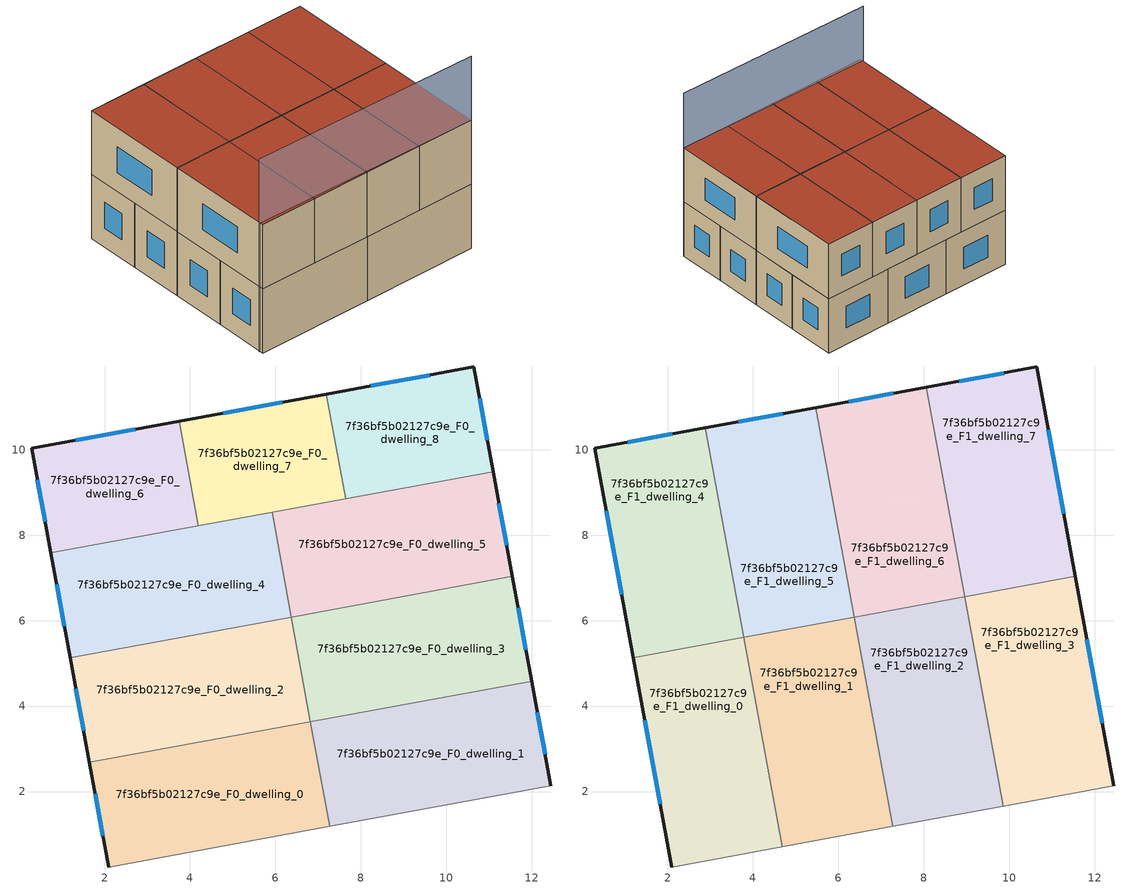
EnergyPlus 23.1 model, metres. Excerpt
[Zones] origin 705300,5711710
7f36bf5b02127c9e_F0_dwelling_0
 floor ground (EU_floor_Construction): 6.82,3.63 7.27,1.18 2.1,0.23 1.65,2.68 z0
 wall outside (EU_wall_Construction): 1.65,2.68 2.1,0.23 z0:3
 wall to 7f36bf5b02127c9e_F0_dwelling_1 (EU_wall_Construction): 7.27,1.18 6.82,3.63 z0:3
 wall adiabatic (EU_wall_Construction): 2.1,0.23 7.27,1.18 z0:3
 wall to 7f36bf5b02127c9e_F0_dwelling_2 (EU_wall_Construction): 6.82,3.63 1.65,2.68 z0:3
 window (EU_Window_Construction): 1.78,1.95 1.96,0.97 z0.9:2.1
7f36bf5b02127c9e_F0_dwelling_1
 floor ground (EU_floor_Construction): 12,4.58 12.45,2.13 7.27,1.18 6.82,3.63 z0
 wall outside (EU_wall_Construction): 12.45,2.13 12,4.58 z0:3
 wall adiabatic (EU_wall_Construction): 7.27,1.18 12.45,2.13 z0:3
 wall to 7f36bf5b02127c9e_F0_dwelling_3 (EU_wall_Construction): 12,4.58 6.82,3.63 z0:3
 window (EU_Window_Construction): 12.31,2.87 12.13,3.85 z0.9:2.1
7f36bf5b02127c9e_F0_dwelling_2
 floor ground (EU_floor_Construction): 6.37,6.09 6.82,3.63 1.65,2.68 1.2,5.13 z0
 wall outside (EU_wall_Construction): 1.2,5.13 1.65,2.68 z0:3
 wall to 7f36bf5b02127c9e_F0_dwelling_3 (EU_wall_Construction): 6.82,3.63 6.37,6.09 z0:3
 wall to 7f36bf5b02127c9e_F0_dwelling_4 (EU_wall_Construction): 6.37,6.09 1.2,5.13 z0:3
 window (EU_Window_Construction): 1.33,4.4 1.51,3.42 z0.9:2.1
7f36bf5b02127c9e_F0_dwelling_3
 floor ground (EU_floor_Construction): 11.55,7.04 12,4.58 6.82,3.63 6.37,6.09 z0
 wall outside (EU_wall_Construction): 12,4.58 11.55,7.04 z0:3
 wall to 7f36bf5b02127c9e_F0_dwelling_5 (EU_wall_Construction): 11.55,7.04 6.37,6.09 z0:3
 window (EU_Window_Construction): 11.86,5.32 11.68,6.3 z0.9:2.1
 ceiling adiabatic (EU_roof_Construction): 12,4.58 9.41,4.11 8.96,6.56 11.55,7.04 6.37,6.09 6.82,3.63 z3
7f36bf5b02127c9e_F0_dwelling_4
 floor ground (EU_floor_Construction): 5.92,8.54 6.37,6.09 1.2,5.13 0.75,7.59 z0
 wall outside (EU_wall_Construction): 0.75,7.59 1.2,5.13 z0:3
 wall to 7f36bf5b02127c9e_F0_dwelling_5 (EU_wall_Construction): 6.37,6.09 5.92,8.54 z0:3
 wall to 7f36bf5b02127c9e_F0_dwelling_6 (EU_wall_Construction): 4.2,8.22 0.75,7.59 z0:3
 wall to 7f36bf5b02127c9e_F0_dwelling_7 (EU_wall_Construction): 5.92,8.54 4.2,8.22 z0:3
 window (EU_Window_Construction): 0.88,6.85 1.06,5.87 z0.9:2.1
7f36bf5b02127c9e_F0_dwelling_5
 floor ground (EU_floor_Construction): 11.1,9.49 11.55,7.04 6.37,6.09 5.92,8.54 z0
 wall outside (EU_wall_Construction): 11.55,7.04 11.1,9.49 z0:3
 wall to 7f36bf5b02127c9e_F0_dwelling_8 (EU_wall_Construction): 11.1,9.49 7.65,8.85 z0:3
 wall to 7f36bf5b02127c9e_F0_dwelling_7 (EU_wall_Construction): 7.65,8.85 5.92,8.54 z0:3
 window (EU_Window_Construction): 11.41,7.77 11.23,8.75 z0.9:2.1
7f36bf5b02127c9e_F0_dwelling_6
 floor ground (EU_floor_Construction): 3.75,10.67 4.2,8.22 0.75,7.59 0.3,10.04 z0
 wall outside (EU_wall_Construction): 3.75,10.67 0.3,10.04 0.75,7.59 z0:3
 wall to 7f36bf5b02127c9e_F0_dwelling_7 (EU_wall_Construction): 4.2,8.22 3.75,10.67 z0:3
 window (EU_Window_Construction): 0.43,9.3 0.61,8.32 / 2.71,10.48 1.33,10.23 z0.9:2.1
7f36bf5b02127c9e_F0_dwelling_7
 floor ground (EU_floor_Construction): 7.2,11.3 7.65,8.85 4.2,8.22 3.75,10.67 z0
 wall outside (EU_wall_Construction): 7.2,11.3 3.75,10.67 z0:3
 wall to 7f36bf5b02127c9e_F0_dwelling_8 (EU_wall_Construction): 7.65,8.85 7.2,11.3 z0:3
 window (EU_Window_Construction): 6.16,11.12 4.78,10.86 z0.9:2.1
7f36bf5b02127c9e_F0_dwelling_8
 floor ground (EU_floor_Construction): 10.65,11.94 11.1,9.49 7.65,8.85 7.2,11.3 z0
 wall outside (EU_wall_Construction): 11.1,9.49 10.65,11.94 7.2,11.3 z0:3
 window (EU_Window_Construction): 10.96,10.22 10.78,11.2 / 9.61,11.75 8.23,11.49 z0.9:2.1
7f36bf5b02127c9e_F1_dwelling_0
 floor to 7f36bf5b02127c9e_F0_dwelling_0 (EU_floor_Construction): 4.23,3.16 4.68,0.71 2.1,0.23 1.65,2.68 z3
 floor to 7f36bf5b02127c9e_F0_dwelling_2 (EU_floor_Construction): 3.78,5.61 4.23,3.16 1.65,2.68 1.2,5.13 z3
 wall outside (EU_wall_Construction): 1.2,5.13 2.1,0.23 z3:6
 wall to 7f36bf5b02127c9e_F1_dwelling_1 (EU_wall_Construction): 4.68,0.71 3.78,5.61 z3:6
 wall adiabatic (EU_wall_Construction): 2.1,0.23 4.68,0.71 z3:6
 wall to 7f36bf5b02127c9e_F1_dwelling_4 (EU_wall_Construction): 3.78,5.61 1.2,5.13 z3:6
 window (EU_Window_Construction): 1.47,3.67 1.83,1.7 z3.9:5.1
 roof outside (EU_roof_Construction): 4.68,0.71 3.78,5.61 1.2,5.13 2.1,0.23 z6
7f36bf5b02127c9e_F1_dwelling_1
 floor to 7f36bf5b02127c9e_F0_dwelling_2 (EU_floor_Construction): 6.37,6.09 6.82,3.63 4.23,3.16 3.78,5.61 1.2,5.13 z3
 floor to 7f36bf5b02127c9e_F0_dwelling_0 (EU_floor_Construction): 6.82,3.63 7.27,1.18 4.68,0.71 4.23,3.16 z3
 wall to 7f36bf5b02127c9e_F1_dwelling_2 (EU_wall_Construction): 7.27,1.18 6.37,6.09 z3:6
 wall adiabatic (EU_wall_Construction): 4.68,0.71 7.27,1.18 / 3.78,5.61 1.2,5.13 z3:6
 wall to 7f36bf5b02127c9e_F1_dwelling_5 (EU_wall_Construction): 6.37,6.09 3.78,5.61 z3:6
 roof outside (EU_roof_Construction): 7.27,1.18 6.37,6.09 1.2,5.13 3.78,5.61 4.68,0.71 z6
7f36bf5b02127c9e_F1_dwelling_2
 floor adiabatic (EU_floor_Construction): 8.96,6.56 9.41,4.11 6.82,3.63 6.37,6.09 z3
 floor to 7f36bf5b02127c9e_F0_dwelling_1 (EU_floor_Construction): 9.41,4.11 9.86,1.66 7.27,1.18 6.82,3.63 z3
 wall to 7f36bf5b02127c9e_F1_dwelling_3 (EU_wall_Construction): 9.86,1.66 8.96,6.56 z3:6
 wall adiabatic (EU_wall_Construction): 7.27,1.18 9.86,1.66 z3:6
 wall to 7f36bf5b02127c9e_F1_dwelling_6 (EU_wall_Construction): 8.96,6.56 6.37,6.09 z3:6
 roof outside (EU_roof_Construction): 9.86,1.66 8.96,6.56 6.37,6.09 7.27,1.18 z6
7f36bf5b02127c9e_F1_dwelling_3
 floor to 7f36bf5b02127c9e_F0_dwelling_1 (EU_floor_Construction): 12,4.58 12.45,2.13 9.86,1.66 9.41,4.11 z3
 floor to 7f36bf5b02127c9e_F0_dwelling_3 (EU_floor_Construction): 11.55,7.04 12,4.58 9.41,4.11 8.96,6.56 z3
 wall outside (EU_wall_Construction): 12.45,2.13 11.55,7.04 z3:6
 wall adiabatic (EU_wall_Construction): 9.86,1.66 12.45,2.13 z3:6
 wall to 7f36bf5b02127c9e_F1_dwelling_7 (EU_wall_Construction): 11.55,7.04 8.96,6.56 z3:6
 window (EU_Window_Construction): 12.18,3.6 11.82,5.57 z3.9:5.1
 roof outside (EU_roof_Construction): 12.45,2.13 11.55,7.04 8.96,6.56 9.86,1.66 z6
7f36bf5b02127c9e_F1_dwelling_4
 floor to 7f36bf5b02127c9e_F0_dwelling_6 (EU_floor_Construction): 2.88,10.51 3.33,8.06 0.75,7.59 0.3,10.04 z3
 floor to 7f36bf5b02127c9e_F0_dwelling_4 (EU_floor_Construction): 3.33,8.06 3.78,5.61 1.2,5.13 0.75,7.59 z3
 wall outside (EU_wall_Construction): 2.88,10.51 0.3,10.04 1.2,5.13 z3:6
 wall to 7f36bf5b02127c9e_F1_dwelling_5 (EU_wall_Construction): 3.78,5.61 2.88,10.51 z3:6
 window (EU_Window_Construction): 0.57,8.57 0.93,6.6 / 2.11,10.37 1.07,10.18 z3.9:5.1
 roof outside (EU_roof_Construction): 3.78,5.61 2.88,10.51 0.3,10.04 1.2,5.13 z6
7f36bf5b02127c9e_F1_dwelling_5
 floor to 7f36bf5b02127c9e_F0_dwelling_4 (EU_floor_Construction): 5.92,8.54 6.37,6.09 3.78,5.61 3.33,8.06 z3
 floor to 7f36bf5b02127c9e_F0_dwelling_6 (EU_floor_Construction): 3.75,10.67 4.2,8.22 3.33,8.06 2.88,10.51 z3
 floor to 7f36bf5b02127c9e_F0_dwelling_7 (EU_floor_Construction): 5.47,10.99 5.92,8.54 4.2,8.22 3.75,10.67 z3
 wall outside (EU_wall_Construction): 5.47,10.99 2.88,10.51 z3:6
 wall to 7f36bf5b02127c9e_F1_dwelling_6 (EU_wall_Construction): 6.37,6.09 5.47,10.99 z3:6
 window (EU_Window_Construction): 4.7,10.85 3.66,10.66 z3.9:5.1
 roof outside (EU_roof_Construction): 6.37,6.09 5.47,10.99 2.88,10.51 3.78,5.61 z6
7f36bf5b02127c9e_F1_dwelling_6
 floor to 7f36bf5b02127c9e_F0_dwelling_5 (EU_floor_Construction): 8.51,9.01 8.96,6.56 6.37,6.09 5.92,8.54 z3
 floor to 7f36bf5b02127c9e_F0_dwelling_7 (EU_floor_Construction): 7.2,11.3 7.65,8.85 5.92,8.54 5.47,10.99 z3
 floor to 7f36bf5b02127c9e_F0_dwelling_8 (EU_floor_Construction): 8.06,11.46 8.51,9.01 7.65,8.85 7.2,11.3 z3
 wall outside (EU_wall_Construction): 8.06,11.46 5.47,10.99 z3:6
 wall to 7f36bf5b02127c9e_F1_dwelling_7 (EU_wall_Construction): 8.96,6.56 8.06,11.46 z3:6
 window (EU_Window_Construction): 7.29,11.32 6.25,11.13 z3.9:5.1
 roof outside (EU_roof_Construction): 8.96,6.56 8.06,11.46 5.47,10.99 6.37,6.09 z6
7f36bf5b02127c9e_F1_dwelling_7
 floor to 7f36bf5b02127c9e_F0_dwelling_8 (EU_floor_Construction): 10.65,11.94 11.1,9.49 8.51,9.01 8.06,11.46 z3
 floor to 7f36bf5b02127c9e_F0_dwelling_5 (EU_floor_Construction): 11.1,9.49 11.55,7.04 8.96,6.56 8.51,9.01 z3
 wall outside (EU_wall_Construction): 11.55,7.04 10.65,11.94 8.06,11.46 z3:6
 window (EU_Window_Construction): 11.28,8.5 10.92,10.47 / 9.87,11.8 8.83,11.61 z3.9:5.1
 roof outside (EU_roof_Construction): 11.55,7.04 10.65,11.94 8.06,11.46 8.96,6.56 z6
shading: 2.03,0.38 12.45,2.13 z0:9
[Building]
EU S2 Campaign: North Axis=0; Terrain=City; Solar Distribution=FullExterior
[Site:Location]
London: Latitude=51.5; Longitude=-0.5; Time Zone=0; Elevation=25
[SizingPeriod:WeatherFileDays]
AnnualSizingPeriod: Begin Month=1; Begin Day of Month=1; End Month=12; End Day of Month=31; Day of Week for Start Day=Monday; Use Weather File Daylight Saving Period=No; Use Weather File Rain and Snow Indicators=No
[MATERIAL]
EU_InternalMass_Material: Roughness=MediumRough; Thickness=0.1; Conductivity=1; Density=1800; Specific Heat=900; Thermal Absorptance=0.9; Solar Absorptance=0.7; Visible Absorptance=0.7
[MATERIAL:NOMASS] Roughness=MediumRough; Thermal Absorptance=0.9; Solar Absorptance=0.7; Visible Absorptance=0.7
Name | Thermal Resistance
EU_wall_NoMass | 1.04674
EU_roof_NoMass | 4.32442
EU_floor_NoMass | 2.04616
[WINDOWMATERIAL:SIMPLEGLAZINGSYSTEM]
EU_Window_SimpleGlazing: UFactor=4.25843; Solar Heat Gain Coefficient=0.85; Visible Transmittance=0.85
[CONSTRUCTION]
EU_wall_Construction: EU_wall_NoMass
EU_roof_Construction: EU_roof_NoMass
EU_floor_Construction: EU_floor_NoMass
EU_InternalMass_Construction: EU_InternalMass_Material
EU_Window_Construction: EU_Window_SimpleGlazing
[ZONE] Type=1; Multiplier=1; Ceiling Height=autocalculate; Floor Area=autocalculate; Part of Total Floor Area=Yes
Name | Volume
7f36bf5b02127c9e_F0_dwelling_0; 7f36bf5b02127c9e_F0_dwelling_1 | 39.3347
7f36bf5b02127c9e_F1_dwelling_0 | 39.3428
7f36bf5b02127c9e_F1_dwelling_1 | 39.3501
7f36bf5b02127c9e_F0_dwelling_2 | 39.3494
7f36bf5b02127c9e_F1_dwelling_2; 7f36bf5b02127c9e_F1_dwelling_6 | 39.3472
7f36bf5b02127c9e_F0_dwelling_3 | 39.3508
7f36bf5b02127c9e_F1_dwelling_3 | 39.342
7f36bf5b02127c9e_F0_dwelling_4 | 39.3435
7f36bf5b02127c9e_F1_dwelling_4; 7f36bf5b02127c9e_F1_dwelling_7 | 39.3486
7f36bf5b02127c9e_F0_dwelling_5 | 39.3413
7f36bf5b02127c9e_F1_dwelling_5 | 39.3464
7f36bf5b02127c9e_F0_dwelling_6 | 26.2412
7f36bf5b02127c9e_F0_dwelling_7 | 26.2288
7f36bf5b02127c9e_F0_dwelling_8 | 26.2346
[INTERNALMASS] Construction=EU_InternalMass_Construction
Name | Zone or ZoneList | Surface Area
7f36bf5b02127c9e_F0_dwelling_0_EU_InternalMass | 7f36bf5b02127c9e_F0_dwelling_0 | 13.1115
7f36bf5b02127c9e_F0_dwelling_1_EU_InternalMass | 7f36bf5b02127c9e_F0_dwelling_1 | 13.1115
7f36bf5b02127c9e_F0_dwelling_2_EU_InternalMass | 7f36bf5b02127c9e_F0_dwelling_2 | 13.1167
7f36bf5b02127c9e_F0_dwelling_3_EU_InternalMass | 7f36bf5b02127c9e_F0_dwelling_3 | 13.1167
7f36bf5b02127c9e_F0_dwelling_4_EU_InternalMass | 7f36bf5b02127c9e_F0_dwelling_4 | 13.1143
7f36bf5b02127c9e_F0_dwelling_5_EU_InternalMass | 7f36bf5b02127c9e_F0_dwelling_5 | 13.1139
7f36bf5b02127c9e_F0_dwelling_6_EU_InternalMass | 7f36bf5b02127c9e_F0_dwelling_6 | 8.74715
7f36bf5b02127c9e_F0_dwelling_7_EU_InternalMass | 7f36bf5b02127c9e_F0_dwelling_7 | 8.74275
7f36bf5b02127c9e_F0_dwelling_8_EU_InternalMass | 7f36bf5b02127c9e_F0_dwelling_8 | 8.7452
7f36bf5b02127c9e_F1_dwelling_0_EU_InternalMass | 7f36bf5b02127c9e_F1_dwelling_0 | 13.1139
7f36bf5b02127c9e_F1_dwelling_1_EU_InternalMass | 7f36bf5b02127c9e_F1_dwelling_1 | 13.1182
7f36bf5b02127c9e_F1_dwelling_2_EU_InternalMass | 7f36bf5b02127c9e_F1_dwelling_2 | 13.1156
7f36bf5b02127c9e_F1_dwelling_3_EU_InternalMass | 7f36bf5b02127c9e_F1_dwelling_3 | 13.1139
7f36bf5b02127c9e_F1_dwelling_4_EU_InternalMass | 7f36bf5b02127c9e_F1_dwelling_4 | 13.1156
7f36bf5b02127c9e_F1_dwelling_5_EU_InternalMass | 7f36bf5b02127c9e_F1_dwelling_5 | 13.1139
7f36bf5b02127c9e_F1_dwelling_6_EU_InternalMass | 7f36bf5b02127c9e_F1_dwelling_6 | 13.1156
7f36bf5b02127c9e_F1_dwelling_7_EU_InternalMass | 7f36bf5b02127c9e_F1_dwelling_7 | 13.1165
[OTHEREQUIPMENT] Fuel Type=Electricity; Design Level Calculation Method=Watts/Area; Power per Zone Floor Area=1; Fraction Latent=0; Fraction Radiant=0; Fraction Lost=0; Carbon Dioxide Generation Rate=0; EndUse Subcategory=EU_Step8_InternalGains
Name | Zone or ZoneList or Space or SpaceList | Schedule
EU_Step8_InternalGain_7f36bf5b02127c9e_F0_dwelling_0_f000 | 7f36bf5b02127c9e_F0_dwelling_0 | EU_Step8_GainSchedule_7f36bf5b02127c9e_F0_dwelling_0_f000
EU_Step8_InternalGain_7f36bf5b02127c9e_F0_dwelling_1_f000 | 7f36bf5b02127c9e_F0_dwelling_1 | EU_Step8_GainSchedule_7f36bf5b02127c9e_F0_dwelling_1_f000
EU_Step8_InternalGain_7f36bf5b02127c9e_F0_dwelling_2_f000 | 7f36bf5b02127c9e_F0_dwelling_2 | EU_Step8_GainSchedule_7f36bf5b02127c9e_F0_dwelling_2_f000
EU_Step8_InternalGain_7f36bf5b02127c9e_F0_dwelling_3_f000 | 7f36bf5b02127c9e_F0_dwelling_3 | EU_Step8_GainSchedule_7f36bf5b02127c9e_F0_dwelling_3_f000
EU_Step8_InternalGain_7f36bf5b02127c9e_F0_dwelling_4_f000 | 7f36bf5b02127c9e_F0_dwelling_4 | EU_Step8_GainSchedule_7f36bf5b02127c9e_F0_dwelling_4_f000
EU_Step8_InternalGain_7f36bf5b02127c9e_F0_dwelling_5_f000 | 7f36bf5b02127c9e_F0_dwelling_5 | EU_Step8_GainSchedule_7f36bf5b02127c9e_F0_dwelling_5_f000
EU_Step8_InternalGain_7f36bf5b02127c9e_F0_dwelling_6_f000 | 7f36bf5b02127c9e_F0_dwelling_6 | EU_Step8_GainSchedule_7f36bf5b02127c9e_F0_dwelling_6_f000
EU_Step8_InternalGain_7f36bf5b02127c9e_F0_dwelling_7_f000 | 7f36bf5b02127c9e_F0_dwelling_7 | EU_Step8_GainSchedule_7f36bf5b02127c9e_F0_dwelling_7_f000
EU_Step8_InternalGain_7f36bf5b02127c9e_F0_dwelling_8_f000 | 7f36bf5b02127c9e_F0_dwelling_8 | EU_Step8_GainSchedule_7f36bf5b02127c9e_F0_dwelling_8_f000
EU_Step8_InternalGain_7f36bf5b02127c9e_F1_dwelling_0_f000 | 7f36bf5b02127c9e_F1_dwelling_0 | EU_Step8_GainSchedule_7f36bf5b02127c9e_F1_dwelling_0_f000
EU_Step8_InternalGain_7f36bf5b02127c9e_F1_dwelling_1_f000 | 7f36bf5b02127c9e_F1_dwelling_1 | EU_Step8_GainSchedule_7f36bf5b02127c9e_F1_dwelling_1_f000
EU_Step8_InternalGain_7f36bf5b02127c9e_F1_dwelling_2_f000 | 7f36bf5b02127c9e_F1_dwelling_2 | EU_Step8_GainSchedule_7f36bf5b02127c9e_F1_dwelling_2_f000
EU_Step8_InternalGain_7f36bf5b02127c9e_F1_dwelling_3_f000 | 7f36bf5b02127c9e_F1_dwelling_3 | EU_Step8_GainSchedule_7f36bf5b02127c9e_F1_dwelling_3_f000
EU_Step8_InternalGain_7f36bf5b02127c9e_F1_dwelling_4_f000 | 7f36bf5b02127c9e_F1_dwelling_4 | EU_Step8_GainSchedule_7f36bf5b02127c9e_F1_dwelling_4_f000
EU_Step8_InternalGain_7f36bf5b02127c9e_F1_dwelling_5_f000 | 7f36bf5b02127c9e_F1_dwelling_5 | EU_Step8_GainSchedule_7f36bf5b02127c9e_F1_dwelling_5_f000
EU_Step8_InternalGain_7f36bf5b02127c9e_F1_dwelling_6_f000 | 7f36bf5b02127c9e_F1_dwelling_6 | EU_Step8_GainSchedule_7f36bf5b02127c9e_F1_dwelling_6_f000
EU_Step8_InternalGain_7f36bf5b02127c9e_F1_dwelling_7_f000 | 7f36bf5b02127c9e_F1_dwelling_7 | EU_Step8_GainSchedule_7f36bf5b02127c9e_F1_dwelling_7_f000
[ZONEVENTILATION:DESIGNFLOWRATE] Schedule=EU_AlwaysOn; Design Flow Rate Calculation Method=AirChanges/Hour; Air Changes per Hour=0.488719; Ventilation Type=Natural; Fan Pressure Rise=0; Fan Total Efficiency=1; Constant Term Coefficient=1; Temperature Term Coefficient=0; Velocity Term Coefficient=0; Velocity Squared Term Coefficient=0; Minimum Indoor Temperature=-100; Maximum Indoor Temperature=100; Delta Temperature=-100; Minimum Outdoor Temperature=-100; Maximum Outdoor Temperature=100; Maximum Wind Speed=40
Name | Zone or ZoneList or Space or SpaceList
EU_ConstantAir_7f36bf5b02127c9e_F0_dwelling_0 | 7f36bf5b02127c9e_F0_dwelling_0
EU_ConstantAir_7f36bf5b02127c9e_F0_dwelling_1 | 7f36bf5b02127c9e_F0_dwelling_1
EU_ConstantAir_7f36bf5b02127c9e_F0_dwelling_2 | 7f36bf5b02127c9e_F0_dwelling_2
EU_ConstantAir_7f36bf5b02127c9e_F0_dwelling_3 | 7f36bf5b02127c9e_F0_dwelling_3
EU_ConstantAir_7f36bf5b02127c9e_F0_dwelling_4 | 7f36bf5b02127c9e_F0_dwelling_4
EU_ConstantAir_7f36bf5b02127c9e_F0_dwelling_5 | 7f36bf5b02127c9e_F0_dwelling_5
EU_ConstantAir_7f36bf5b02127c9e_F0_dwelling_6 | 7f36bf5b02127c9e_F0_dwelling_6
EU_ConstantAir_7f36bf5b02127c9e_F0_dwelling_7 | 7f36bf5b02127c9e_F0_dwelling_7
EU_ConstantAir_7f36bf5b02127c9e_F0_dwelling_8 | 7f36bf5b02127c9e_F0_dwelling_8
EU_ConstantAir_7f36bf5b02127c9e_F1_dwelling_0 | 7f36bf5b02127c9e_F1_dwelling_0
EU_ConstantAir_7f36bf5b02127c9e_F1_dwelling_1 | 7f36bf5b02127c9e_F1_dwelling_1
EU_ConstantAir_7f36bf5b02127c9e_F1_dwelling_2 | 7f36bf5b02127c9e_F1_dwelling_2
EU_ConstantAir_7f36bf5b02127c9e_F1_dwelling_3 | 7f36bf5b02127c9e_F1_dwelling_3
EU_ConstantAir_7f36bf5b02127c9e_F1_dwelling_4 | 7f36bf5b02127c9e_F1_dwelling_4
EU_ConstantAir_7f36bf5b02127c9e_F1_dwelling_5 | 7f36bf5b02127c9e_F1_dwelling_5
EU_ConstantAir_7f36bf5b02127c9e_F1_dwelling_6 | 7f36bf5b02127c9e_F1_dwelling_6
EU_ConstantAir_7f36bf5b02127c9e_F1_dwelling_7 | 7f36bf5b02127c9e_F1_dwelling_7
[HVACTEMPLATE:THERMOSTAT] Constant Heating Setpoint=20; Constant Cooling Setpoint=50
EU_HeatOnly_7f36bf5b02127c9e_F0_dwelling_0; EU_HeatOnly_7f36bf5b02127c9e_F0_dwelling_1; EU_HeatOnly_7f36bf5b02127c9e_F0_dwelling_2; EU_HeatOnly_7f36bf5b02127c9e_F0_dwelling_3; EU_HeatOnly_7f36bf5b02127c9e_F0_dwelling_4; EU_HeatOnly_7f36bf5b02127c9e_F0_dwelling_5; EU_HeatOnly_7f36bf5b02127c9e_F0_dwelling_6; EU_HeatOnly_7f36bf5b02127c9e_F0_dwelling_7; EU_HeatOnly_7f36bf5b02127c9e_F0_dwelling_8; EU_HeatOnly_7f36bf5b02127c9e_F1_dwelling_0; EU_HeatOnly_7f36bf5b02127c9e_F1_dwelling_1; EU_HeatOnly_7f36bf5b02127c9e_F1_dwelling_2; EU_HeatOnly_7f36bf5b02127c9e_F1_dwelling_3; EU_HeatOnly_7f36bf5b02127c9e_F1_dwelling_4; EU_HeatOnly_7f36bf5b02127c9e_F1_dwelling_5; EU_HeatOnly_7f36bf5b02127c9e_F1_dwelling_6; EU_HeatOnly_7f36bf5b02127c9e_F1_dwelling_7
[HVACTEMPLATE:ZONE:IDEALLOADSAIRSYSTEM] System Availability Schedule=EU_AlwaysOn; Maximum Heating Supply Air Temperature=50; Minimum Cooling Supply Air Temperature=13; Maximum Heating Supply Air Humidity Ratio=0.0156; Minimum Cooling Supply Air Humidity Ratio=0.0077; Heating Limit=NoLimit; Cooling Limit=NoLimit; Heating Availability Schedule=EU_AlwaysOn; Cooling Availability Schedule=EU_CoolingOff; Dehumidification Control Type=ConstantSensibleHeatRatio; Cooling Sensible Heat Ratio=0.7; Dehumidification Setpoint=60; Humidification Control Type=None; Humidification Setpoint=30; Outdoor Air Method=None; Outdoor Air Flow Rate per Person=0.00944; Outdoor Air Flow Rate per Zone Floor Area=0; Outdoor Air Flow Rate per Zone=0; Demand Controlled Ventilation Type=None; Outdoor Air Economizer Type=NoEconomizer; Heat Recovery Type=None; Sensible Heat Recovery Effectiveness=0.7; Latent Heat Recovery Effectiveness=0.65
Name | Template Thermostat
7f36bf5b02127c9e_F0_dwelling_0 | EU_HeatOnly_7f36bf5b02127c9e_F0_dwelling_0
7f36bf5b02127c9e_F0_dwelling_1 | EU_HeatOnly_7f36bf5b02127c9e_F0_dwelling_1
7f36bf5b02127c9e_F0_dwelling_2 | EU_HeatOnly_7f36bf5b02127c9e_F0_dwelling_2
7f36bf5b02127c9e_F0_dwelling_3 | EU_HeatOnly_7f36bf5b02127c9e_F0_dwelling_3
7f36bf5b02127c9e_F0_dwelling_4 | EU_HeatOnly_7f36bf5b02127c9e_F0_dwelling_4
7f36bf5b02127c9e_F0_dwelling_5 | EU_HeatOnly_7f36bf5b02127c9e_F0_dwelling_5
7f36bf5b02127c9e_F0_dwelling_6 | EU_HeatOnly_7f36bf5b02127c9e_F0_dwelling_6
7f36bf5b02127c9e_F0_dwelling_7 | EU_HeatOnly_7f36bf5b02127c9e_F0_dwelling_7
7f36bf5b02127c9e_F0_dwelling_8 | EU_HeatOnly_7f36bf5b02127c9e_F0_dwelling_8
7f36bf5b02127c9e_F1_dwelling_0 | EU_HeatOnly_7f36bf5b02127c9e_F1_dwelling_0
7f36bf5b02127c9e_F1_dwelling_1 | EU_HeatOnly_7f36bf5b02127c9e_F1_dwelling_1
7f36bf5b02127c9e_F1_dwelling_2 | EU_HeatOnly_7f36bf5b02127c9e_F1_dwelling_2
7f36bf5b02127c9e_F1_dwelling_3 | EU_HeatOnly_7f36bf5b02127c9e_F1_dwelling_3
7f36bf5b02127c9e_F1_dwelling_4 | EU_HeatOnly_7f36bf5b02127c9e_F1_dwelling_4
7f36bf5b02127c9e_F1_dwelling_5 | EU_HeatOnly_7f36bf5b02127c9e_F1_dwelling_5
7f36bf5b02127c9e_F1_dwelling_6 | EU_HeatOnly_7f36bf5b02127c9e_F1_dwelling_6
7f36bf5b02127c9e_F1_dwelling_7 | EU_HeatOnly_7f36bf5b02127c9e_F1_dwelling_7
[SIZING:ZONE] Zone Cooling Design Supply Air Temperature Input Method=SupplyAirTemperature; Zone Cooling Design Supply Air Temperature=13; Zone Heating Design Supply Air Temperature Input Method=SupplyAirTemperature; Zone Heating Design Supply Air Temperature=50; Zone Cooling Design Supply Air Humidity Ratio=0.008; Zone Heating Design Supply Air Humidity Ratio=0.008; Cooling Design Air Flow Method=DesignDay; Cooling Design Air Flow Rate=0; Cooling Minimum Air Flow per Zone Floor Area=0.000762; Cooling Minimum Air Flow=0; Cooling Minimum Air Flow Fraction=0.2; Heating Design Air Flow Method=DesignDay; Heating Design Air Flow Rate=0; Heating Maximum Air Flow per Zone Floor Area=0.002032; Heating Maximum Air Flow=0.141576; Heating Maximum Air Flow Fraction=0.3; Account for Dedicated Outdoor Air System=No; Dedicated Outdoor Air System Control Strategy=NeutralSupplyAir; Dedicated Outdoor Air Low Setpoint Temperature for Design=autosize; Dedicated Outdoor Air High Setpoint Temperature for Design=autosize; Zone Load Sizing Method=Sensible Load Only No Latent Load; Zone Latent Cooling Design Supply Air Humidity Ratio Input Method=HumidityRatioDifference; Zone Cooling Design Supply Air Humidity Ratio Difference=0.005; Zone Latent Heating Design Supply Air Humidity Ratio Input Method=HumidityRatioDifference; Zone Humidification Design Supply Air Humidity Ratio Difference=0.005
7f36bf5b02127c9e_F0_dwelling_0; 7f36bf5b02127c9e_F0_dwelling_1; 7f36bf5b02127c9e_F0_dwelling_2; 7f36bf5b02127c9e_F0_dwelling_3; 7f36bf5b02127c9e_F0_dwelling_4; 7f36bf5b02127c9e_F0_dwelling_5; 7f36bf5b02127c9e_F0_dwelling_6; 7f36bf5b02127c9e_F0_dwelling_7; 7f36bf5b02127c9e_F0_dwelling_8; 7f36bf5b02127c9e_F1_dwelling_0; 7f36bf5b02127c9e_F1_dwelling_1; 7f36bf5b02127c9e_F1_dwelling_2; 7f36bf5b02127c9e_F1_dwelling_3; 7f36bf5b02127c9e_F1_dwelling_4; 7f36bf5b02127c9e_F1_dwelling_5; 7f36bf5b02127c9e_F1_dwelling_6; 7f36bf5b02127c9e_F1_dwelling_7
[SCHEDULE:CONSTANT]
Name | Hourly Value
EU_AlwaysOn | 1
EU_CoolingOff | 0
[SCHEDULE:FILE] Column Number=1; Rows to Skip at Top=0; Number of Hours of Data=8760; Column Separator=Comma; Interpolate to Timestep=No; Minutes per Item=60; Adjust Schedule for Daylight Savings=Yes
Name | File
EU_Step8_GainSchedule_7f36bf5b02127c9e_F0_dwelling_0_f000 | ../../schedules/7f36bf5b02127c9e/7f36bf5b02127c9e_F0_dwelling_0_f000_gain.csv
EU_Step8_GainSchedule_7f36bf5b02127c9e_F0_dwelling_1_f000 | ../../schedules/7f36bf5b02127c9e/7f36bf5b02127c9e_F0_dwelling_1_f000_gain.csv
EU_Step8_GainSchedule_7f36bf5b02127c9e_F0_dwelling_2_f000 | ../../schedules/7f36bf5b02127c9e/7f36bf5b02127c9e_F0_dwelling_2_f000_gain.csv
EU_Step8_GainSchedule_7f36bf5b02127c9e_F0_dwelling_3_f000 | ../../schedules/7f36bf5b02127c9e/7f36bf5b02127c9e_F0_dwelling_3_f000_gain.csv
EU_Step8_GainSchedule_7f36bf5b02127c9e_F0_dwelling_4_f000 | ../../schedules/7f36bf5b02127c9e/7f36bf5b02127c9e_F0_dwelling_4_f000_gain.csv
EU_Step8_GainSchedule_7f36bf5b02127c9e_F0_dwelling_5_f000 | ../../schedules/7f36bf5b02127c9e/7f36bf5b02127c9e_F0_dwelling_5_f000_gain.csv
EU_Step8_GainSchedule_7f36bf5b02127c9e_F0_dwelling_6_f000 | ../../schedules/7f36bf5b02127c9e/7f36bf5b02127c9e_F0_dwelling_6_f000_gain.csv
EU_Step8_GainSchedule_7f36bf5b02127c9e_F0_dwelling_7_f000 | ../../schedules/7f36bf5b02127c9e/7f36bf5b02127c9e_F0_dwelling_7_f000_gain.csv
EU_Step8_GainSchedule_7f36bf5b02127c9e_F0_dwelling_8_f000 | ../../schedules/7f36bf5b02127c9e/7f36bf5b02127c9e_F0_dwelling_8_f000_gain.csv
EU_Step8_GainSchedule_7f36bf5b02127c9e_F1_dwelling_0_f000 | ../../schedules/7f36bf5b02127c9e/7f36bf5b02127c9e_F1_dwelling_0_f000_gain.csv
EU_Step8_GainSchedule_7f36bf5b02127c9e_F1_dwelling_1_f000 | ../../schedules/7f36bf5b02127c9e/7f36bf5b02127c9e_F1_dwelling_1_f000_gain.csv
EU_Step8_GainSchedule_7f36bf5b02127c9e_F1_dwelling_2_f000 | ../../schedules/7f36bf5b02127c9e/7f36bf5b02127c9e_F1_dwelling_2_f000_gain.csv
EU_Step8_GainSchedule_7f36bf5b02127c9e_F1_dwelling_3_f000 | ../../schedules/7f36bf5b02127c9e/7f36bf5b02127c9e_F1_dwelling_3_f000_gain.csv
EU_Step8_GainSchedule_7f36bf5b02127c9e_F1_dwelling_4_f000 | ../../schedules/7f36bf5b02127c9e/7f36bf5b02127c9e_F1_dwelling_4_f000_gain.csv
EU_Step8_GainSchedule_7f36bf5b02127c9e_F1_dwelling_5_f000 | ../../schedules/7f36bf5b02127c9e/7f36bf5b02127c9e_F1_dwelling_5_f000_gain.csv
EU_Step8_GainSchedule_7f36bf5b02127c9e_F1_dwelling_6_f000 | ../../schedules/7f36bf5b02127c9e/7f36bf5b02127c9e_F1_dwelling_6_f000_gain.csv
EU_Step8_GainSchedule_7f36bf5b02127c9e_F1_dwelling_7_f000 | ../../schedules/7f36bf5b02127c9e/7f36bf5b02127c9e_F1_dwelling_7_f000_gain.csv
